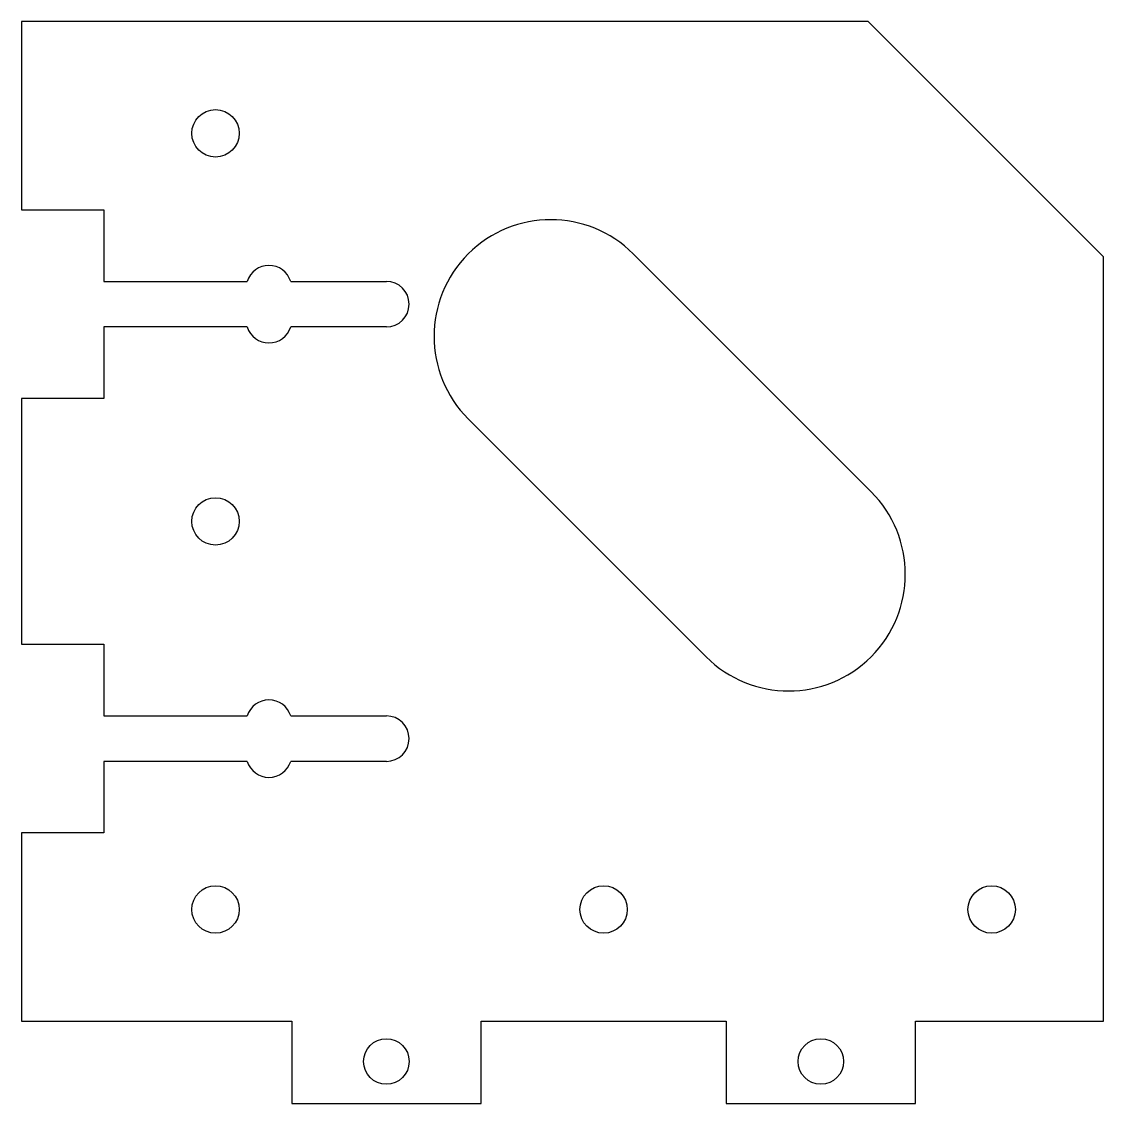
# Model space of a CAD drawing. Header units: inches. Extents: x 0 to 5.75, y 0 to 5.75.
import ezdxf

# ---------------------------------------------------------------- set-up
doc = ezdxf.new("R2010")
doc.units = ezdxf.units.IN
doc.header["$MEASUREMENT"] = 0

msp = doc.modelspace()

# ---------------------------------------------------------------- linework, layer by layer
for p, q in [((4.5016, 5.7539), (-0.0039, 5.7539)), ((-0.0039, 5.7539), (-0.0039, 4.7521)), ((5.7539, 4.5016), (4.5016, 5.7539)), ((-0.0039, 4.7521), (0.4336, 4.7521)), ((0.4336, 4.7521), (0.4336, 4.3711)), ((3.2517, 4.5179), (4.5179, 3.2517)), ((5.7539, 0.4336), (5.7539, 4.5016)), ((0.4336, 4.3711), (1.1969, 4.3711)), ((1.4281, 4.3711), (1.9375, 4.3711)), ((1.1969, 4.1289), (0.4336, 4.1289)), ((0.4336, 4.1289), (0.4336, 3.7479)), ((1.9375, 4.1289), (1.4281, 4.1289)), ((0.4336, 3.7479), (-0.0039, 3.7479)), ((-0.0039, 3.7479), (-0.0039, 2.4396)), ((3.6396, 2.3733), (2.3733, 3.6396)), ((-0.0039, 2.4396), (0.4336, 2.4396)), ((0.4336, 2.4396), (0.4336, 2.0586)), ((0.4336, 2.0586), (1.1969, 2.0586)), ((1.4281, 2.0586), (1.9375, 2.0586)), ((1.1969, 1.8164), (0.4336, 1.8164)), ((0.4336, 1.8164), (0.4336, 1.4354)), ((1.9375, 1.8164), (1.4281, 1.8164)), ((0.4336, 1.4354), (-0.0039, 1.4354)), ((-0.0039, 1.4354), (-0.0039, 0.4336)), ((-0.0039, 0.4336), (1.4336, 0.4336)), ((1.4336, 0.4336), (1.4336, -0.0039)), ((2.4414, -0.0039), (2.4414, 0.4336)), ((2.4414, 0.4336), (3.7461, 0.4336)), ((3.7461, 0.4336), (3.7461, -0.0039)), ((4.7539, -0.0039), (4.7539, 0.4336)), ((4.7539, 0.4336), (5.7539, 0.4336)), ((1.4336, -0.0039), (2.4414, -0.0039)), ((3.7461, -0.0039), (4.7539, -0.0039))]:
    msp.add_line(p, q)
for centre, radius in [((1.0281, 5.1594), 0.126), ((1.0281, 3.0938), 0.126), ((1.0281, 1.0281), 0.126), ((3.0938, 1.0281), 0.126), ((5.1594, 1.0281), 0.126), ((1.9375, 0.2188), 0.1211), ((4.25, 0.2188), 0.1211)]:
    msp.add_circle(centre, radius)
for centre, radius, start, end in [((2.8125, 4.0787), 0.6211, -315, -135), ((1.3125, 4.3352), 0.1211, 17.20836, 162.79164), ((1.9375, 4.25), 0.1211, -450, -270), ((1.3125, 4.1648), 0.1211, 197.20836, 342.79164), ((4.0787, 2.8125), 0.6211, -135, 45), ((1.3125, 2.0227), 0.1211, 17.20836, 162.79164), ((1.9375, 1.9375), 0.1211, -450, -270), ((1.3125, 1.8523), 0.1211, 197.20836, 342.79164)]:
    msp.add_arc(centre, radius, start, end)

doc.saveas('drawing.dxf')
